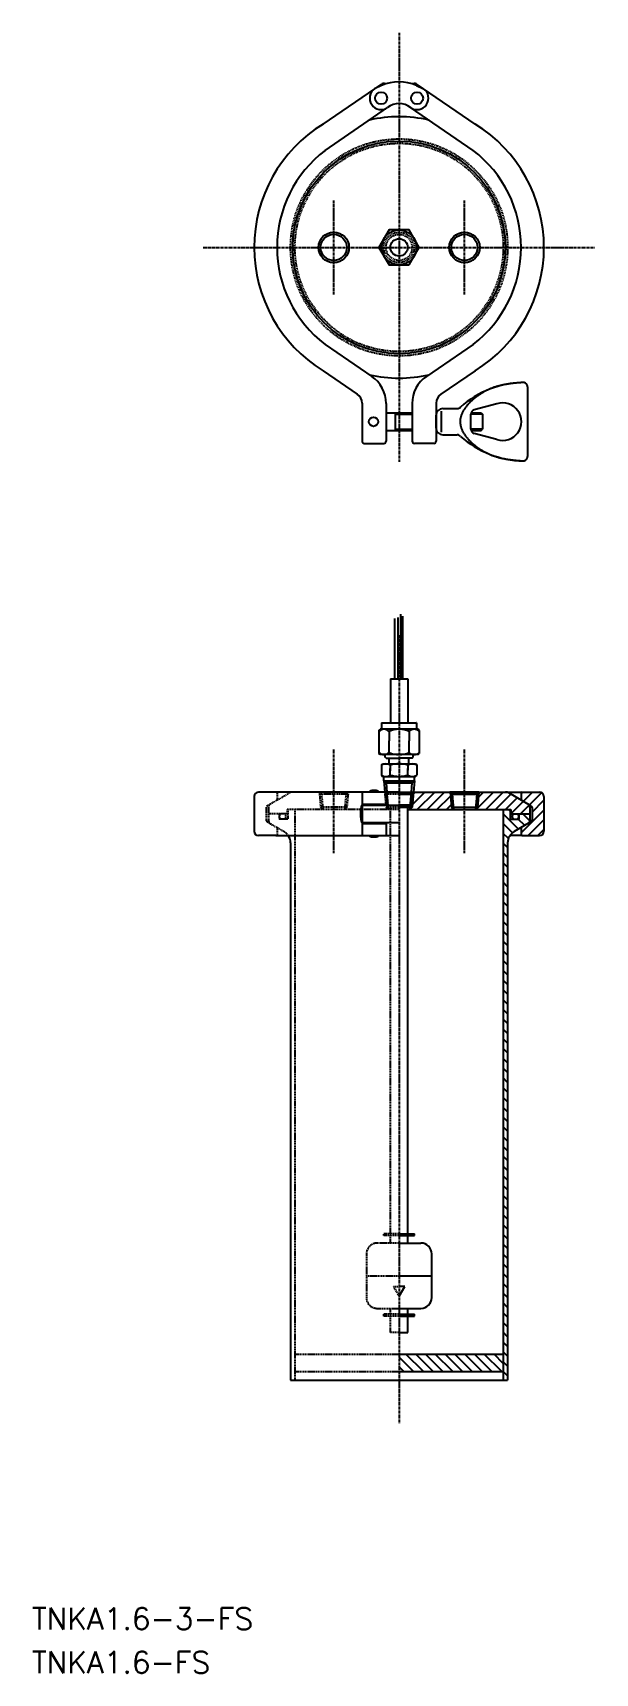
# Model space of a CAD drawing. Extents: x 248 to 507, y 18 to 771.
import ezdxf

# ---------------------------------------------------------------- set-up
doc = ezdxf.new("R2010")
doc.units = 0
doc.linetypes.add('CENTER', pattern=[2, 1.25, -0.25, 0.25, -0.25])
doc.linetypes.add('DASHED', pattern=[0.75, 0.5, -0.25])
doc.layers.get('0').update_dxf_attribs({"linetype": 'CONTINUOUS'})
doc.layers.add('CENTER', color=1, linetype='CENTER')
doc.styles.get("Standard").update_dxf_attribs({"font": 'txt.shx', "bigfont": 'bigfont.shx'})

# ---------------------------------------------------------------- blocks, each defined once
blk = doc.blocks.new('*X2')
at = {"color": 0, "linetype": 'CONTINUOUS'}
for p, q in [((422.61, 416.76), (428.37, 422.52)), ((423.05, 421.68), (423.88, 422.52)), ((424.86, 414.52), (432.86, 422.52)), ((429.35, 414.52), (437.35, 422.52)), ((451.8, 414.52), (459.8, 422.52)), ((452.91, 420.12), (455.31, 422.52)), ((456.29, 414.52), (464.29, 422.52)), ((472.5, 421.74), (473.27, 422.52)), ((473.5, 418.25), (477.76, 422.52)), ((476.34, 416.61), (481.99, 422.25)), ((433.84, 414.52), (440.04, 420.71)), ((438.33, 414.52), (440.41, 416.59)), ((460.78, 414.52), (467.8, 421.54)), ((465.27, 414.52), (470.65, 419.89)), ((467.85, 412.6), (473.5, 418.25)), ((472.25, 412.52), (476.18, 416.44)), ((472.5, 403.78), (483, 414.28)), ((477.5, 413.27), (483, 418.77)), ((475.72, 402.52), (483, 409.79)), ((480.21, 402.52), (483, 405.3))]:
    blk.add_line(p, q, dxfattribs=at)
blk = doc.blocks.new('*X3')
at = {"color": 0, "linetype": 'CONTINUOUS'}
for p, q in [((467.5, 413.81), (466.79, 414.52)), ((471.3, 405.52), (464.3, 412.52)), ((468.51, 403.82), (464.3, 408.03)), ((474.15, 407.16), (471.19, 410.12)), ((476.47, 409.33), (473.28, 412.52)), ((466.65, 401.19), (464.3, 403.54)), ((466.3, 397.05), (464.3, 399.05)), ((466.3, 392.56), (464.3, 394.56)), ((466.3, 388.07), (464.3, 390.07)), ((466.3, 383.58), (464.3, 385.58)), ((466.3, 379.09), (464.3, 381.09)), ((466.3, 374.6), (464.3, 376.6)), ((466.3, 370.11), (464.3, 372.11)), ((466.3, 365.62), (464.3, 367.62)), ((466.3, 361.13), (464.3, 363.13)), ((466.3, 356.63), (464.3, 358.63)), ((466.3, 352.14), (464.3, 354.14)), ((466.3, 347.65), (464.3, 349.65)), ((466.3, 343.16), (464.3, 345.16)), ((466.3, 338.67), (464.3, 340.67)), ((466.3, 334.18), (464.3, 336.18)), ((466.3, 329.69), (464.3, 331.69)), ((466.3, 325.2), (464.3, 327.2)), ((466.3, 320.71), (464.3, 322.71)), ((466.3, 316.22), (464.3, 318.22)), ((466.3, 311.73), (464.3, 313.73)), ((466.3, 307.24), (464.3, 309.24)), ((466.3, 302.75), (464.3, 304.75)), ((466.3, 298.26), (464.3, 300.26)), ((466.3, 293.77), (464.3, 295.77)), ((466.3, 289.28), (464.3, 291.28)), ((466.3, 284.79), (464.3, 286.79)), ((466.3, 280.3), (464.3, 282.3)), ((466.3, 275.81), (464.3, 277.81)), ((466.3, 271.32), (464.3, 273.32)), ((466.3, 266.83), (464.3, 268.83)), ((466.3, 262.34), (464.3, 264.34)), ((466.3, 257.85), (464.3, 259.85)), ((466.3, 253.36), (464.3, 255.36)), ((466.3, 248.87), (464.3, 250.87)), ((466.3, 244.38), (464.3, 246.38)), ((466.3, 239.89), (464.3, 241.89)), ((466.3, 235.4), (464.3, 237.4)), ((466.3, 230.91), (464.3, 232.91)), ((466.3, 226.42), (464.3, 228.42)), ((466.3, 221.93), (464.3, 223.93)), ((466.3, 217.44), (464.3, 219.44)), ((466.3, 212.95), (464.3, 214.95)), ((466.3, 208.46), (464.3, 210.46)), ((466.3, 203.97), (464.3, 205.97)), ((466.3, 199.48), (464.3, 201.48)), ((466.3, 194.99), (464.3, 196.99)), ((466.3, 190.5), (464.3, 192.5)), ((466.3, 186.01), (464.3, 188.01)), ((466.3, 181.52), (464.3, 183.52)), ((466.3, 177.03), (464.3, 179.03)), ((466.3, 172.54), (464.3, 174.54)), ((466.3, 168.05), (464.3, 170.05)), ((466.3, 163.56), (464.3, 165.56)), ((466.3, 159.07), (464.3, 161.07)), ((466.3, 154.58), (464.3, 156.58))]:
    blk.add_line(p, q, dxfattribs=at)
blk = doc.blocks.new('*X4')
at = {"color": 0, "linetype": 'CONTINUOUS'}
for p, q in [((423.17, 156.52), (416.5, 163.18)), ((418.68, 156.52), (416.5, 158.69)), ((427.66, 156.52), (419.66, 164.52)), ((432.15, 156.52), (424.15, 164.52)), ((436.64, 156.52), (428.64, 164.52)), ((441.13, 156.52), (433.13, 164.52)), ((445.62, 156.52), (437.62, 164.52)), ((450.11, 156.52), (442.11, 164.52)), ((454.6, 156.52), (446.6, 164.52)), ((459.09, 156.52), (451.09, 164.52)), ((463.58, 156.52), (455.58, 164.52)), ((464.3, 160.28), (460.07, 164.52))]:
    blk.add_line(p, q, dxfattribs=at)

msp = doc.modelspace()

# ---------------------------------------------------------------- linework, layer by layer
at = {"color": 7, "linetype": 'CONTINUOUS'}
for p, q in [((381.59, 729.12), (408.23, 747.36)), ((408.48, 746.84), (405.28, 745.35)), ((424.52, 746.84), (427.76, 745.32)), ((451.41, 729.12), (424.77, 747.36)), ((382.5, 717.02), (411.22, 736.68)), ((450.5, 717.02), (421.78, 736.68)), ((382.5, 628.02), (403.98, 613.32)), ((450.5, 628.02), (429.03, 613.32)), ((381.59, 615.92), (397.33, 605.14)), ((451.41, 615.92), (435.68, 605.14)), ((475.5, 608.52), (475.5, 576.52)), ((399.5, 601.02), (399.5, 583.52)), ((410.5, 600.94), (410.5, 583.52)), ((410.5, 596.52), (422.5, 596.52)), ((414.75, 596.52), (414.75, 588.52)), ((414.75, 595.97), (422.5, 595.97)), ((422.5, 600.94), (422.5, 583.52)), ((433.5, 601.02), (433.5, 583.52)), ((433.5, 589.52), (433.5, 595.52)), ((435.74, 597.3), (435.74, 587.74)), ((436.5, 598.52), (443.1, 598.52)), ((449.5, 589.05), (449.5, 595.99)), ((454.75, 595.97), (449.5, 595.97)), ((449.57, 596.52), (454.2, 596.52)), ((461.43, 600.74), (450.98, 597.92)), ((454.2, 596.52), (454.75, 595.97)), ((454.75, 595.97), (454.75, 589.07)), ((410.5, 588.52), (422.5, 588.52)), ((414.75, 589.07), (422.5, 589.07)), ((454.75, 589.07), (449.5, 589.07)), ((449.57, 588.52), (454.2, 588.52)), ((454.2, 588.52), (454.75, 589.07)), ((400.5, 582.52), (409.5, 582.52)), ((432.5, 582.52), (423.5, 582.52)), ((436.5, 586.52), (443.1, 586.52)), ((461.43, 584.29), (450.98, 587.12)), ((414.56, 474.52), (414.56, 502.16)), ((416.01, 474.52), (416.01, 502.57)), ((417.25, 474.52), (417.25, 504.23)), ((418.29, 474.52), (418.29, 503.19)), ((412.5, 474.52), (420.5, 474.52)), ((412.5, 474.52), (412.5, 454.32)), ((420.5, 474.52), (420.5, 454.32)), ((408.5, 454.22), (408.6, 454.32)), ((408.5, 454.22), (408.5, 451.32)), ((408.6, 454.32), (424.4, 454.32)), ((424.5, 454.22), (424.4, 454.32)), ((424.5, 454.22), (424.5, 451.32)), ((407.26, 450.82), (407.76, 451.32)), ((407.26, 450.82), (407.26, 440.21)), ((425.24, 451.32), (407.76, 451.32)), ((411.88, 450.31), (411.88, 446.07)), ((411.88, 450.31), (411.88, 446.07)), ((411.88, 440.72), (411.88, 446.07)), ((421.12, 450.31), (421.12, 446.07)), ((421.12, 440.72), (421.12, 446.07)), ((425.74, 450.82), (425.24, 451.32)), ((425.74, 450.82), (425.74, 440.21)), ((407.76, 439.71), (407.26, 440.21)), ((425.24, 439.71), (407.76, 439.71)), ((410.07, 438.59), (410.07, 439.71)), ((410.57, 438.09), (410.07, 438.59)), ((410.57, 438.09), (416.5, 438.09)), ((412, 435.52), (412, 438.19)), ((422.43, 438.09), (416.5, 438.09)), ((421, 435.52), (421, 438.19)), ((422.43, 438.09), (422.93, 438.59)), ((422.93, 438.59), (422.93, 439.71)), ((425.24, 439.71), (425.74, 440.21)), ((408.42, 435.02), (408.92, 435.52)), ((408.42, 435.02), (408.42, 430.22)), ((408.42, 430.22), (408.92, 429.72)), ((408.92, 435.52), (424.08, 435.52)), ((408.92, 429.72), (424.08, 429.72)), ((408.92, 429.72), (424.08, 429.72)), ((409.5, 427.72), (409.5, 429.72)), ((410.5, 435.52), (422.5, 435.52)), ((410.5, 429.72), (422.5, 429.72)), ((411, 429.72), (422, 429.72)), ((412.46, 434.89), (412.46, 432.21)), ((412.46, 434.89), (412.46, 432.52)), ((412.46, 430.34), (412.46, 433.4)), ((420.54, 434.89), (420.54, 432.52)), ((420.54, 434.89), (420.54, 432.52)), ((420.54, 430.34), (420.54, 433.4)), ((423.5, 427.72), (423.5, 429.72)), ((424.08, 435.52), (424.58, 435.02)), ((424.08, 429.72), (424.58, 430.22)), ((424.58, 435.02), (424.58, 430.22)), ((360, 422.52), (352, 422.52)), ((367.7, 422.52), (360, 422.52)), ((416.5, 422.52), (367.7, 422.52)), ((399.5, 422.52), (399.5, 417.02)), ((409.5, 427.72), (409.93, 422.52)), ((409.5, 427.72), (410.58, 426.72)), ((409.5, 427.72), (423.5, 427.72)), ((409.93, 422.52), (423.07, 422.52)), ((410.5, 422.52), (410.5, 417.02)), ((410.58, 426.72), (410.93, 422.52)), ((410.58, 426.72), (422.42, 426.72)), ((416.5, 422.52), (465.3, 422.52)), ((422.07, 422.52), (421.5, 415.52)), ((422.42, 426.72), (422.07, 422.52)), ((423.12, 422.52), (422.13, 421.52)), ((423.5, 427.72), (422.42, 426.72)), ((423.12, 422.52), (422.5, 415.52)), ((422.58, 416.52), (423.07, 422.52)), ((423.5, 427.72), (423.07, 422.52)), ((453.13, 422.52), (439.84, 422.52)), ((439.88, 422.52), (453.13, 422.52)), ((439.88, 422.52), (440.88, 421.52)), ((439.88, 422.52), (440.5, 415.52)), ((439.91, 422.52), (453.06, 422.52)), ((439.93, 422.52), (453.07, 422.52)), ((453.13, 422.52), (452.13, 421.52)), ((453.13, 422.52), (452.5, 415.52)), ((465.3, 422.52), (473, 422.52)), ((477, 416.23), (466.8, 422.11)), ((472.5, 422.02), (472.5, 418.83)), ((473, 422.52), (481, 422.52)), ((350, 420.52), (350, 404.52)), ((399.5, 417.02), (410.5, 417.02)), ((399.5, 416.52), (416.5, 416.52)), ((399.5, 416.52), (399.5, 408.52)), ((402.86, 417.02), (402.86, 416.52)), ((407.14, 417.02), (407.14, 416.52)), ((416.5, 421.52), (423.04, 421.52)), ((422.58, 416.52), (416.5, 416.52)), ((416.5, 415.52), (422.5, 415.52)), ((421.5, 415.52), (416.5, 415.52)), ((421.5, 415.52), (416.5, 415.52)), ((420.5, 219.82), (420.5, 415.52)), ((420.5, 414.52), (467.85, 414.52)), ((422.13, 421.52), (421.5, 414.52)), ((422.58, 416.52), (421.5, 415.52)), ((422.5, 415.52), (421.5, 414.52)), ((439.96, 421.52), (453.04, 421.52)), ((440.5, 415.52), (452.5, 415.52)), ((440.5, 415.52), (441.5, 414.52)), ((440.88, 421.52), (441.5, 414.52)), ((452.13, 421.52), (451.5, 414.52)), ((452.5, 415.52), (451.5, 414.52)), ((464.3, 414.52), (464.3, 389.52)), ((464.3, 414.52), (464.3, 389.52)), ((467.5, 414.52), (467.5, 410.12)), ((467.85, 414.52), (467.85, 412.52)), ((476.5, 415.36), (476.5, 409.67)), ((477.5, 415.36), (477.5, 409.67)), ((483, 420.52), (483, 404.52)), ((399.5, 408.52), (416.5, 408.52)), ((399.5, 408.02), (410.5, 408.02)), ((399.5, 408.02), (399.5, 402.52)), ((402.86, 408.52), (402.86, 408.02)), ((407.14, 408.52), (407.14, 408.02)), ((410.5, 408.02), (410.5, 402.52)), ((467.5, 412.52), (476.5, 412.52)), ((467.5, 410.12), (471.5, 410.12)), ((477, 408.81), (469.3, 404.36)), ((471.5, 412.52), (471.5, 410.12)), ((360, 402.52), (352, 402.52)), ((360, 402.52), (365.68, 402.52)), ((365.68, 402.52), (416.5, 402.52)), ((366.7, 399.16), (366.7, 389.52)), ((366.7, 399.16), (366.7, 389.52)), ((466.3, 399.16), (466.3, 389.52)), ((466.3, 399.16), (466.3, 389.52)), ((473, 402.52), (467.33, 402.52)), ((472.5, 406.21), (472.5, 403.02)), ((473, 402.52), (481, 402.52)), ((366.7, 389.52), (366.7, 152.52)), ((464.3, 389.52), (464.3, 152.52)), ((466.3, 389.52), (466.3, 152.52)), ((416.5, 219.82), (423.5, 219.82)), ((416.5, 219.02), (423.5, 219.02)), ((420.5, 215.52), (420.5, 219.02)), ((423.5, 219.02), (423.5, 219.82)), ((416.5, 215.52), (426.5, 215.52)), ((431.5, 190.52), (431.5, 210.52)), ((416.5, 200.52), (431.5, 200.52)), ((419.1, 195.65), (416.5, 195.65)), ((416.5, 191.15), (419.1, 195.65)), ((416.5, 185.52), (426.5, 185.52)), ((416.5, 182.82), (423.5, 182.82)), ((416.5, 182.02), (423.5, 182.02)), ((420.5, 182.82), (420.5, 185.52)), ((420.5, 174.52), (420.5, 182.02)), ((423.5, 182.02), (423.5, 182.82)), ((416.5, 174.52), (420.5, 174.52)), ((416.5, 164.52), (464.3, 164.52)), ((366.7, 152.52), (466.3, 152.52)), ((416.5, 156.52), (464.3, 156.52))]:
    msp.add_line(p, q, dxfattribs=at)
at = {"color": 3, "linetype": 'DASHED'}
for p, q in [((356, 416.23), (366.2, 422.11)), ((360.5, 422.02), (360.5, 418.83)), ((379.88, 422.52), (380.88, 421.52)), ((379.88, 422.52), (380.5, 415.52)), ((393.13, 422.52), (392.13, 421.52)), ((393.13, 422.52), (392.5, 415.52)), ((409.88, 422.52), (410.88, 421.52)), ((409.88, 422.52), (410.5, 415.52)), ((409.93, 422.52), (410.42, 416.52)), ((411.5, 415.52), (410.93, 422.52)), ((355.5, 415.36), (355.5, 409.67)), ((356.5, 415.36), (356.5, 409.67)), ((416.5, 414.52), (365.15, 414.52)), ((365.15, 414.52), (365.15, 412.52)), ((365.5, 414.52), (365.5, 410.12)), ((368.7, 414.52), (368.7, 152.52)), ((393.04, 421.52), (379.96, 421.52)), ((392.5, 415.52), (380.5, 415.52)), ((380.5, 415.52), (381.5, 414.52)), ((380.88, 421.52), (381.5, 414.52)), ((392.13, 421.52), (391.5, 414.52)), ((392.5, 415.52), (391.5, 414.52)), ((416.5, 421.52), (409.96, 421.52)), ((410.42, 416.52), (411.5, 415.52)), ((410.42, 416.52), (416.5, 416.52)), ((416.5, 415.52), (410.5, 415.52)), ((410.5, 415.52), (411.5, 414.52)), ((410.88, 421.52), (411.5, 414.52)), ((411.5, 415.52), (416.5, 415.52)), ((411.5, 415.52), (416.5, 415.52)), ((412.5, 219.82), (412.5, 415.52)), ((356, 408.81), (363.7, 404.36)), ((365.5, 412.52), (356.5, 412.52)), ((361.5, 412.52), (361.5, 410.12)), ((365.5, 410.12), (361.5, 410.12)), ((360.5, 406.21), (360.5, 403.02)), ((409.5, 219.02), (409.5, 219.82)), ((416.5, 219.82), (409.5, 219.82)), ((416.5, 219.02), (409.5, 219.02)), ((412.5, 215.52), (412.5, 219.02)), ((416.5, 215.52), (406.5, 215.52)), ((401.5, 210.52), (401.5, 190.52)), ((401.5, 200.52), (416.5, 200.52)), ((413.9, 195.65), (416.5, 191.15)), ((413.9, 195.65), (416.5, 195.65)), ((406.5, 185.52), (416.5, 185.52)), ((416.5, 182.82), (409.5, 182.82)), ((409.5, 182.02), (409.5, 182.82)), ((416.5, 182.02), (409.5, 182.02)), ((412.5, 182.82), (412.5, 185.52)), ((412.5, 174.52), (412.5, 182.02)), ((416.5, 174.52), (412.5, 174.52)), ((368.7, 164.52), (416.5, 164.52)), ((368.7, 156.52), (416.5, 156.52))]:
    msp.add_line(p, q, dxfattribs=at)
at = {"color": 7, "linetype": 'CONTINUOUS'}
msp.add_lwpolyline([(421.12, 664.52), (425.74, 672.52), (421.12, 680.52), (411.88, 680.52), (407.26, 672.52), (411.88, 664.52)], close=True, dxfattribs=at)
at = {"color": 7}
msp.add_polyline3d([(473.44, 610.52, 0), (473.12, 610.49, 0), (472.81, 610.47, 0), (472.5, 610.44, 0), (472.18, 610.42, 0), (471.87, 610.39, 0), (471.56, 610.37, 0), (471.24, 610.34, 0), (470.93, 610.31, 0), (470.62, 610.28, 0), (470.3, 610.25, 0), (469.99, 610.23, 0), (469.68, 610.19, 0), (469.36, 610.16, 0), (469.05, 610.13, 0), (468.73, 610.09, 0), (468.42, 610.06, 0), (468.11, 610.02, 0), (467.79, 609.98, 0), (467.48, 609.94, 0), (467.16, 609.9, 0), (466.85, 609.85, 0), (466.54, 609.8, 0), (466.22, 609.76, 0), (465.9, 609.71, 0), (465.59, 609.65, 0), (465.27, 609.6, 0), (464.96, 609.54, 0), (464.64, 609.48, 0), (464.33, 609.41, 0), (464.01, 609.35, 0), (463.7, 609.27, 0), (463.38, 609.2, 0), (463.06, 609.13, 0), (462.75, 609.05, 0), (462.43, 608.97, 0), (462.12, 608.88, 0), (461.8, 608.79, 0), (461.48, 608.7, 0), (461.16, 608.6, 0), (460.85, 608.5, 0), (460.53, 608.4, 0), (460.21, 608.29, 0), (459.89, 608.18, 0), (459.57, 608.06, 0), (459.25, 607.94, 0), (458.93, 607.82, 0), (458.61, 607.69, 0), (458.3, 607.55, 0), (457.98, 607.42, 0), (457.65, 607.27, 0), (457.33, 607.13, 0), (457.01, 606.97, 0), (456.69, 606.82, 0), (456.37, 606.66, 0), (456.06, 606.49, 0), (455.74, 606.32, 0), (455.42, 606.15, 0), (455.11, 605.97, 0), (454.79, 605.79, 0), (454.48, 605.6, 0), (454.17, 605.41, 0), (453.86, 605.22, 0), (453.55, 605.02, 0), (453.24, 604.82, 0), (452.94, 604.61, 0), (452.64, 604.41, 0), (452.34, 604.2, 0), (452.05, 603.98, 0), (451.75, 603.76, 0), (451.47, 603.54, 0), (451.18, 603.32, 0), (450.9, 603.09, 0), (450.62, 602.86, 0), (450.35, 602.63, 0), (450.08, 602.39, 0), (449.81, 602.15, 0), (449.55, 601.91, 0), (449.29, 601.66, 0), (449.04, 601.42, 0), (448.79, 601.17, 0), (448.55, 600.92, 0), (448.31, 600.66, 0), (448.08, 600.41, 0), (447.86, 600.15, 0), (447.64, 599.89, 0), (447.42, 599.63, 0), (447.21, 599.36, 0), (447.01, 599.1, 0), (446.82, 598.83, 0), (446.63, 598.56, 0), (446.45, 598.29, 0), (446.27, 598.02, 0), (446.1, 597.74, 0), (445.94, 597.47, 0), (445.79, 597.19, 0), (445.64, 596.91, 0), (445.51, 596.63, 0), (445.38, 596.35, 0), (445.26, 596.07, 0), (445.14, 595.79, 0), (445.04, 595.51, 0), (444.94, 595.22, 0), (444.86, 594.94, 0), (444.78, 594.65, 0), (444.71, 594.37, 0), (444.65, 594.08, 0), (444.6, 593.79, 0), (444.56, 593.51, 0), (444.53, 593.22, 0), (444.51, 592.93, 0), (444.5, 592.64, 0), (444.5, 592.36, 0), (444.51, 592.07, 0), (444.54, 591.78, 0), (444.57, 591.49, 0), (444.61, 591.21, 0), (444.66, 590.92, 0), (444.72, 590.63, 0), (444.79, 590.35, 0), (444.87, 590.06, 0), (444.96, 589.78, 0), (445.05, 589.49, 0), (445.16, 589.21, 0), (445.27, 588.93, 0), (445.39, 588.65, 0), (445.52, 588.37, 0), (445.66, 588.09, 0), (445.81, 587.81, 0), (445.96, 587.53, 0), (446.13, 587.26, 0), (446.29, 586.98, 0), (446.47, 586.71, 0), (446.65, 586.44, 0), (446.84, 586.17, 0), (447.04, 585.9, 0), (447.24, 585.63, 0), (447.45, 585.37, 0), (447.67, 585.11, 0), (447.89, 584.85, 0), (448.11, 584.59, 0), (448.35, 584.33, 0), (448.58, 584.08, 0), (448.82, 583.83, 0), (449.07, 583.58, 0), (449.33, 583.33, 0), (449.58, 583.09, 0), (449.85, 582.85, 0), (450.11, 582.61, 0), (450.38, 582.37, 0), (450.66, 582.14, 0), (450.94, 581.91, 0), (451.22, 581.68, 0), (451.5, 581.46, 0), (451.79, 581.24, 0), (452.08, 581.02, 0), (452.38, 580.8, 0), (452.68, 580.59, 0), (452.98, 580.39, 0), (453.28, 580.18, 0), (453.59, 579.98, 0), (453.89, 579.78, 0), (454.2, 579.59, 0), (454.51, 579.4, 0), (454.83, 579.22, 0), (455.14, 579.04, 0), (455.46, 578.86, 0), (455.77, 578.68, 0), (456.09, 578.52, 0), (456.41, 578.35, 0), (456.73, 578.19, 0), (457.05, 578.04, 0), (457.37, 577.88, 0), (457.69, 577.74, 0), (458, 577.6, 0), (458.32, 577.46, 0), (458.64, 577.33, 0), (458.96, 577.2, 0), (459.28, 577.07, 0), (459.6, 576.95, 0), (459.92, 576.84, 0), (460.24, 576.73, 0), (460.55, 576.62, 0), (460.87, 576.52, 0), (461.19, 576.42, 0), (461.5, 576.32, 0), (461.82, 576.23, 0), (462.14, 576.14, 0), (462.45, 576.06, 0), (462.77, 575.98, 0), (463.09, 575.9, 0), (463.4, 575.82, 0), (463.72, 575.75, 0), (464.04, 575.68, 0), (464.35, 575.61, 0), (464.67, 575.55, 0), (464.98, 575.49, 0), (465.3, 575.43, 0), (465.61, 575.38, 0), (465.93, 575.32, 0), (466.24, 575.27, 0), (466.56, 575.22, 0), (466.87, 575.18, 0), (467.19, 575.13, 0), (467.5, 575.09, 0), (467.81, 575.05, 0), (468.13, 575.01, 0), (468.44, 574.97, 0), (468.76, 574.94, 0), (469.07, 574.9, 0), (469.38, 574.87, 0), (469.7, 574.84, 0), (470.01, 574.81, 0), (470.32, 574.78, 0), (470.64, 574.75, 0), (470.95, 574.72, 0), (471.27, 574.69, 0), (471.58, 574.67, 0), (471.89, 574.64, 0), (472.21, 574.62, 0), (472.52, 574.59, 0), (472.83, 574.57, 0), (473.15, 574.54, 0), (473.46, 574.52, 0)], dxfattribs=at)
at = {"color": 7, "linetype": 'CONTINUOUS'}
for points in [[(407.14, 422.52, 0), (407.14, 422.54, 0), (407.14, 422.55, 0), (407.13, 422.57, 0), (407.13, 422.59, 0), (407.12, 422.61, 0), (407.12, 422.63, 0), (407.11, 422.64, 0), (407.1, 422.66, 0), (407.09, 422.68, 0), (407.07, 422.7, 0), (407.06, 422.72, 0), (407.05, 422.73, 0), (407.03, 422.75, 0), (407.01, 422.77, 0), (407, 422.79, 0), (406.98, 422.8, 0), (406.95, 422.82, 0), (406.93, 422.84, 0), (406.91, 422.85, 0), (406.89, 422.87, 0), (406.86, 422.88, 0), (406.83, 422.9, 0), (406.81, 422.92, 0), (406.78, 422.93, 0), (406.75, 422.95, 0), (406.72, 422.96, 0), (406.69, 422.98, 0), (406.65, 422.99, 0), (406.62, 423, 0), (406.58, 423.02, 0), (406.55, 423.03, 0), (406.51, 423.05, 0), (406.48, 423.06, 0), (406.44, 423.07, 0), (406.4, 423.08, 0), (406.36, 423.09, 0), (406.32, 423.11, 0), (406.27, 423.12, 0), (406.23, 423.13, 0), (406.19, 423.14, 0), (406.14, 423.15, 0), (406.1, 423.16, 0), (406.06, 423.17, 0), (406.01, 423.17, 0), (405.96, 423.18, 0), (405.92, 423.19, 0), (405.87, 423.2, 0), (405.82, 423.21, 0), (405.77, 423.21, 0), (405.72, 423.22, 0), (405.67, 423.23, 0), (405.62, 423.23, 0), (405.57, 423.24, 0), (405.52, 423.24, 0), (405.47, 423.25, 0), (405.42, 423.25, 0), (405.37, 423.25, 0), (405.31, 423.25, 0), (405.26, 423.26, 0), (405.21, 423.26, 0), (405.16, 423.26, 0), (405.11, 423.26, 0), (405.05, 423.26, 0), (405, 423.26, 0), (404.95, 423.26, 0), (404.9, 423.26, 0), (404.84, 423.26, 0), (404.79, 423.26, 0), (404.74, 423.26, 0), (404.69, 423.25, 0), (404.63, 423.25, 0), (404.58, 423.25, 0), (404.53, 423.25, 0), (404.48, 423.24, 0), (404.43, 423.24, 0), (404.38, 423.23, 0), (404.33, 423.23, 0), (404.28, 423.22, 0), (404.23, 423.21, 0), (404.18, 423.21, 0), (404.13, 423.2, 0), (404.09, 423.19, 0), (404.04, 423.18, 0), (403.99, 423.17, 0), (403.95, 423.17, 0), (403.9, 423.16, 0), (403.86, 423.15, 0), (403.81, 423.14, 0), (403.77, 423.13, 0), (403.73, 423.12, 0), (403.69, 423.11, 0), (403.64, 423.09, 0), (403.61, 423.08, 0), (403.56, 423.07, 0), (403.53, 423.06, 0), (403.49, 423.05, 0), (403.45, 423.03, 0), (403.42, 423.02, 0), (403.38, 423, 0), (403.35, 422.99, 0), (403.32, 422.98, 0), (403.28, 422.96, 0), (403.25, 422.95, 0), (403.22, 422.93, 0), (403.19, 422.92, 0), (403.17, 422.9, 0), (403.14, 422.88, 0), (403.12, 422.87, 0), (403.09, 422.85, 0), (403.07, 422.84, 0), (403.05, 422.82, 0), (403.03, 422.8, 0), (403.01, 422.79, 0), (402.99, 422.77, 0), (402.97, 422.75, 0), (402.95, 422.73, 0), (402.94, 422.72, 0), (402.93, 422.7, 0), (402.92, 422.68, 0), (402.9, 422.66, 0), (402.89, 422.64, 0), (402.89, 422.63, 0), (402.88, 422.61, 0), (402.87, 422.59, 0), (402.87, 422.57, 0), (402.87, 422.55, 0), (402.86, 422.54, 0), (402.86, 422.52, 0)], [(399.5, 416.52, 0), (399.48, 416.51, 0), (399.47, 416.51, 0), (399.45, 416.51, 0), (399.43, 416.5, 0), (399.42, 416.49, 0), (399.4, 416.47, 0), (399.38, 416.46, 0), (399.36, 416.44, 0), (399.35, 416.42, 0), (399.33, 416.4, 0), (399.31, 416.37, 0), (399.3, 416.34, 0), (399.28, 416.31, 0), (399.26, 416.28, 0), (399.25, 416.25, 0), (399.23, 416.21, 0), (399.22, 416.17, 0), (399.2, 416.13, 0), (399.19, 416.09, 0), (399.17, 416.04, 0), (399.16, 416, 0), (399.14, 415.95, 0), (399.13, 415.9, 0), (399.11, 415.84, 0), (399.1, 415.79, 0), (399.08, 415.73, 0), (399.07, 415.67, 0), (399.06, 415.61, 0), (399.04, 415.55, 0), (399.03, 415.48, 0), (399.02, 415.41, 0), (399, 415.35, 0), (398.99, 415.27, 0), (398.98, 415.2, 0), (398.97, 415.13, 0), (398.96, 415.05, 0), (398.95, 414.98, 0), (398.94, 414.9, 0), (398.93, 414.82, 0), (398.92, 414.74, 0), (398.91, 414.66, 0), (398.9, 414.57, 0), (398.89, 414.49, 0), (398.88, 414.4, 0), (398.88, 414.31, 0), (398.87, 414.23, 0), (398.86, 414.14, 0), (398.85, 414.05, 0), (398.85, 413.96, 0), (398.84, 413.86, 0), (398.84, 413.77, 0), (398.83, 413.68, 0), (398.83, 413.58, 0), (398.82, 413.49, 0), (398.82, 413.39, 0), (398.81, 413.3, 0), (398.81, 413.2, 0), (398.81, 413.1, 0), (398.81, 413.01, 0), (398.8, 412.91, 0), (398.8, 412.81, 0), (398.8, 412.71, 0), (398.8, 412.61, 0), (398.8, 412.52, 0), (398.8, 412.42, 0), (398.8, 412.32, 0), (398.8, 412.22, 0), (398.8, 412.12, 0), (398.81, 412.03, 0), (398.81, 411.93, 0), (398.81, 411.83, 0), (398.81, 411.74, 0), (398.82, 411.64, 0), (398.82, 411.55, 0), (398.83, 411.45, 0), (398.83, 411.36, 0), (398.84, 411.26, 0), (398.84, 411.17, 0), (398.85, 411.08, 0), (398.85, 410.99, 0), (398.86, 410.9, 0), (398.87, 410.81, 0), (398.88, 410.72, 0), (398.88, 410.63, 0), (398.89, 410.55, 0), (398.9, 410.46, 0), (398.91, 410.38, 0), (398.92, 410.29, 0), (398.93, 410.21, 0), (398.94, 410.13, 0), (398.95, 410.06, 0), (398.96, 409.98, 0), (398.97, 409.9, 0), (398.98, 409.83, 0), (398.99, 409.76, 0), (399, 409.69, 0), (399.02, 409.62, 0), (399.03, 409.55, 0), (399.04, 409.49, 0), (399.06, 409.42, 0), (399.07, 409.36, 0), (399.08, 409.3, 0), (399.1, 409.25, 0), (399.11, 409.19, 0), (399.13, 409.14, 0), (399.14, 409.09, 0), (399.16, 409.04, 0), (399.17, 408.99, 0), (399.19, 408.94, 0), (399.2, 408.9, 0), (399.22, 408.86, 0), (399.23, 408.82, 0), (399.25, 408.79, 0), (399.26, 408.75, 0), (399.28, 408.72, 0), (399.3, 408.69, 0), (399.31, 408.66, 0), (399.33, 408.64, 0), (399.35, 408.61, 0), (399.36, 408.59, 0), (399.38, 408.57, 0), (399.4, 408.56, 0), (399.42, 408.55, 0), (399.43, 408.54, 0), (399.45, 408.53, 0), (399.47, 408.52, 0), (399.48, 408.52, 0), (399.5, 408.52, 0)], [(407.14, 402.52, 0), (407.14, 402.5, 0), (407.14, 402.48, 0), (407.13, 402.46, 0), (407.13, 402.44, 0), (407.12, 402.43, 0), (407.12, 402.41, 0), (407.11, 402.39, 0), (407.1, 402.37, 0), (407.09, 402.35, 0), (407.07, 402.33, 0), (407.06, 402.32, 0), (407.05, 402.3, 0), (407.03, 402.28, 0), (407.01, 402.26, 0), (407, 402.25, 0), (406.98, 402.23, 0), (406.95, 402.21, 0), (406.93, 402.2, 0), (406.91, 402.18, 0), (406.89, 402.16, 0), (406.86, 402.15, 0), (406.83, 402.13, 0), (406.81, 402.12, 0), (406.78, 402.1, 0), (406.75, 402.09, 0), (406.72, 402.07, 0), (406.69, 402.06, 0), (406.65, 402.04, 0), (406.62, 402.03, 0), (406.58, 402.01, 0), (406.55, 402, 0), (406.51, 401.99, 0), (406.48, 401.98, 0), (406.44, 401.96, 0), (406.4, 401.95, 0), (406.36, 401.94, 0), (406.32, 401.93, 0), (406.27, 401.92, 0), (406.23, 401.91, 0), (406.19, 401.9, 0), (406.14, 401.89, 0), (406.1, 401.88, 0), (406.06, 401.87, 0), (406.01, 401.86, 0), (405.96, 401.85, 0), (405.92, 401.84, 0), (405.87, 401.83, 0), (405.82, 401.83, 0), (405.77, 401.82, 0), (405.72, 401.81, 0), (405.67, 401.81, 0), (405.62, 401.8, 0), (405.57, 401.8, 0), (405.52, 401.79, 0), (405.47, 401.79, 0), (405.42, 401.78, 0), (405.37, 401.78, 0), (405.31, 401.78, 0), (405.26, 401.77, 0), (405.21, 401.77, 0), (405.16, 401.77, 0), (405.11, 401.77, 0), (405.05, 401.77, 0), (405, 401.77, 0), (404.95, 401.77, 0), (404.9, 401.77, 0), (404.84, 401.77, 0), (404.79, 401.77, 0), (404.74, 401.77, 0), (404.69, 401.78, 0), (404.63, 401.78, 0), (404.58, 401.78, 0), (404.53, 401.79, 0), (404.48, 401.79, 0), (404.43, 401.8, 0), (404.38, 401.8, 0), (404.33, 401.81, 0), (404.28, 401.81, 0), (404.23, 401.82, 0), (404.18, 401.83, 0), (404.13, 401.83, 0), (404.09, 401.84, 0), (404.04, 401.85, 0), (403.99, 401.86, 0), (403.95, 401.87, 0), (403.9, 401.88, 0), (403.86, 401.89, 0), (403.81, 401.9, 0), (403.77, 401.91, 0), (403.73, 401.92, 0), (403.69, 401.93, 0), (403.64, 401.94, 0), (403.61, 401.95, 0), (403.56, 401.96, 0), (403.53, 401.98, 0), (403.49, 401.99, 0), (403.45, 402, 0), (403.42, 402.01, 0), (403.38, 402.03, 0), (403.35, 402.04, 0), (403.32, 402.06, 0), (403.28, 402.07, 0), (403.25, 402.09, 0), (403.22, 402.1, 0), (403.19, 402.12, 0), (403.17, 402.13, 0), (403.14, 402.15, 0), (403.12, 402.16, 0), (403.09, 402.18, 0), (403.07, 402.2, 0), (403.05, 402.21, 0), (403.03, 402.23, 0), (403.01, 402.25, 0), (402.99, 402.26, 0), (402.97, 402.28, 0), (402.95, 402.3, 0), (402.94, 402.32, 0), (402.93, 402.33, 0), (402.92, 402.35, 0), (402.9, 402.37, 0), (402.89, 402.39, 0), (402.89, 402.41, 0), (402.88, 402.43, 0), (402.87, 402.44, 0), (402.87, 402.46, 0), (402.87, 402.48, 0), (402.86, 402.5, 0), (402.86, 402.52, 0)]]:
    msp.add_polyline3d(points, dxfattribs=at)
for centre, radius in [((408.25, 741.02), 2.75), ((424.75, 741.02), 2.75), ((416.5, 672.52), 48.8), ((386.5, 672.52), 7), ((386.5, 672.52), 6), ((416.5, 672.52), 8), ((446.5, 672.52), 7), ((446.5, 672.52), 6), ((416.5, 672.52), 4), ((404.75, 592.52), 2.14)]:
    msp.add_circle(centre, radius, dxfattribs=at)
at = {"color": 3, "linetype": 'DASHED'}
for radius in [49.8, 47.8, 7, 6]:
    msp.add_circle((416.5, 672.52), radius, dxfattribs=at)
at = {"color": 7, "linetype": 'CONTINUOUS'}
for centre, radius, start, end in [((409.36, 745.71), 2, 67.3335, 124.4), ((416.5, 728.52), 20, 66.35171, 113.64829), ((423.64, 745.71), 2, 55.6, 112.6665), ((408.25, 741.02), 5.25, 124.4, 304.4), ((416.51, 730.36), 8.24, 50.13777, 129.92411), ((424.75, 741.02), 5.25, 235.6, 55.6), ((416.5, 672.52), 60, 76.83979, 103.16021), ((416.5, 672.52), 66.5, 121.66671, 238.33329), ((416.5, 672.52), 66.5, 301.66671, 58.33329), ((416.5, 672.52), 56, 127.37859, 232.62141), ((416.5, 672.52), 56, 307.37859, 52.62141), ((416.5, 672.52), 56, 238.57859, 238.67738), ((416.5, 672.52), 60, 256.83979, 283.16021), ((395.5, 600.94), 15, 0, 55.6), ((437.5, 600.94), 15, 124.4, 180), ((474.37, 565.69), 44.83, 91.16481, 131.50575), ((473.5, 608.52), 2, 0, 91.16481), ((394.5, 601.02), 5, 0, 55.6), ((438.5, 601.02), 5, 124.4, 180), ((436.5, 595.52), 3, 90, 180), ((443.1, 600.52), 2, 270, 321.38161), ((451.5, 595.99), 2, 105.13735, 180), ((464.03, 592.52), 8.63, 252.43674, 107.56326), ((436.5, 589.52), 3, 180, 270), ((451.5, 589.05), 2, 180, 254.86265), ((400.5, 583.52), 1, 180, 270), ((409.5, 583.52), 1, 270, 0), ((423.5, 583.52), 1, 180, 270), ((432.5, 583.52), 1, 270, 0), ((443.1, 584.52), 2, 38.61839, 90), ((474.37, 619.34), 44.83, 228.49425, 268.83519), ((473.5, 576.52), 2, 268.83519, 360), ((409.57, 448.17), 3.15, 42.75396, 137.24604), ((416.5, 440.25), 11.07, 65.3297, 114.6703), ((423.43, 448.17), 3.15, 42.75396, 137.24604), ((409.57, 442.86), 3.15, 222.75396, 317.24604), ((416.5, 450.78), 11.07, 245.3297, 294.6703), ((423.43, 442.86), 3.15, 222.75396, 317.24604), ((410.44, 431.94), 3.58, 55.58293, 124.41707), ((410.44, 433.29), 3.58, 235.58293, 304.41707), ((416.5, 422.13), 13.39, 72.42668, 107.57332), ((416.5, 443.1), 13.39, 252.42668, 287.57332), ((422.56, 431.94), 3.58, 55.58293, 124.41707), ((422.56, 433.29), 3.58, 235.58293, 304.41707), ((352, 420.52), 2, 90, 180), ((465.3, 419.52), 3, 60, 90), ((473, 422.02), 0.5, 90, 180), ((481, 420.52), 2, 0, 90), ((474.5, 415.36), 2, 0, 60), ((476.5, 415.36), 1, 0, 60), ((469.95, 411.32), 1.55, 129.26803, 230.73197), ((469.95, 411.32), 1.55, 309.26803, 50.73197), ((474.5, 409.67), 2, 300, 0), ((476.5, 409.67), 1, 300, 0), ((352, 404.52), 2, 180, 270), ((360.7, 399.16), 6, 360, 33.97601), ((472.3, 399.16), 6, 120, 180), ((473, 403.02), 0.5, 180, 270), ((481, 404.52), 2, 270, 0), ((426.5, 210.52), 5, 0, 90), ((426.5, 190.52), 5, 270, 0)]:
    msp.add_arc(centre, radius, start, end, dxfattribs=at)
at = {"color": 3, "linetype": 'DASHED'}
for centre, radius, start, end in [((360, 422.02), 0.5, 0, 90), ((367.7, 419.52), 3, 90, 120), ((356.5, 415.36), 1, 120, 180), ((358.5, 415.36), 2, 120, 180), ((356.5, 409.67), 1, 180, 240), ((358.5, 409.67), 2, 180, 240), ((363.05, 411.32), 1.55, 129.26803, 230.73197), ((363.05, 411.32), 1.55, 309.26803, 50.73197), ((360, 403.02), 0.5, 270, 0), ((360.7, 399.16), 6, 33.97601, 60), ((406.5, 210.52), 5, 90, 180), ((406.5, 190.52), 5, 180, 270)]:
    msp.add_arc(centre, radius, start, end, dxfattribs=at)
at = {"layer": 'CENTER', "color": 1, "linetype": 'CENTER'}
for p, q in [((416.5, 771.02), (416.5, 574.02)), ((386.5, 650.92), (386.5, 694.11)), ((446.5, 650.92), (446.5, 694.11)), ((326.5, 672.52), (506.5, 672.52)), ((416.5, 494.52), (416.5, 132.52)), ((386.5, 394.52), (386.5, 442.52)), ((446.5, 394.52), (446.5, 442.52))]:
    msp.add_line(p, q, dxfattribs=at)

# ---------------------------------------------------------------- block references
at = {"color": 7, "linetype": 'CONTINUOUS'}
for name in ['*X2', '*X3', '*X4']:
    msp.add_blockref(name, (0, 0), dxfattribs=at)

# ---------------------------------------------------------------- texts
for s, p in [('TNKA1.6-3-FS', (247.96, 38.08)), ('TNKA1.6-FS', (247.96, 18.08))]:
    msp.add_text(s, height=10, dxfattribs=at).set_placement(p)

doc.saveas('drawing.dxf')
